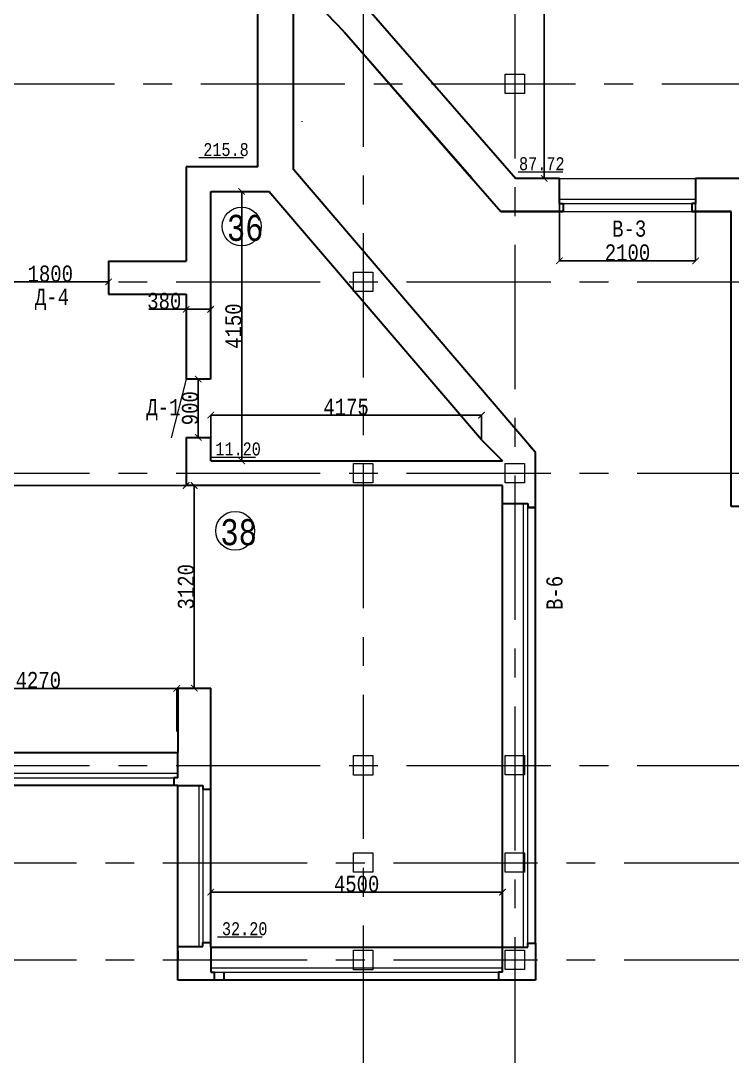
# Model space of a CAD drawing. Header units: millimetres. Extents: x -689206 to 4969298, y -1019800 to 703299.
# Drawn here: x 79162 to 90138, y -239160 to -223200 of the extents above; entities that cross this region are included whole.
import ezdxf

# ---------------------------------------------------------------- set-up
doc = ezdxf.new("R2010")
doc.units = ezdxf.units.MM
doc.linetypes.add('JIS_02_4.0', pattern=[5.5, 4, -1.5])
doc.linetypes.add('осеваяX2', pattern=[101.6, 63.5, -12.7, 12.7, -12.7])
for name, color, linetype, lineweight in [('несущие', 7, 'Continuous', 30), ('ОКНА', 250, 'Continuous', 20), ('ПЕРЕГОРОДКИ', 252, 'Continuous', 9), ('РАЗМЕРЫ', 7, 'Continuous', 9), ('сваи', 7, 'JIS_02_4.0', 30), ('стены', 7, 'Continuous', 20)]:
    doc.layers.add(name, color=color, linetype=linetype, lineweight=lineweight)
doc.layers.add('четотам', color=7, linetype='Continuous')
doc.styles.add('Аннотативный', font='isocteur.ttf', dxfattribs={"width": 0.7, "height": 250})
doc.dimstyles.new('Аннотативный', dxfattribs={"dimscale": 0, "dimtxt": 250, "dimasz": 100, "dimexe": 1.25, "dimexo": 0.625, "dimtad": 1, "dimdec": 0, "dimtxsty": 'Аннотативный', "dimblk": 'ARCHTICK', "dimcen": 2.5, "dimadec": 0, "dimazin": 0, "dimtfac": 1, "dimtdec": 0, "dimtmove": 0, "dimatfit": 3, "dimfxl": 1, "dimarcsym": 0})

# ---------------------------------------------------------------- blocks, each defined once
blk = doc.blocks.new('_ArchTick')
at = {"color": 0, "linetype": 'ByBlock', "const_width": 0.15}
blk.add_lwpolyline([(-0.5, -0.5), (0.5, 0.5)], dxfattribs=at)
blk = doc.blocks.new('*D2260')
at = {"layer": 'Defpoints', "color": 0, "lineweight": 15, "transparency": 16777216}
for p in [(82093, -236631), (86593, -236631), (86593, -236632)]:
    blk.add_point(p, dxfattribs=at)
at = {"layer": 'стены', "color": 0, "lineweight": -2, "transparency": 16777216}
for p, q in [((82093, -236630), (82093, -236630)), ((82093, -236631), (86593, -236631)), ((86593, -236631), (86593, -236630))]:
    blk.add_line(p, q, dxfattribs=at)
at = {"layer": 'стены', "color": 0, "lineweight": -2, "transparency": 16777216, "xscale": 100, "yscale": 100, "zscale": 100, "rotation": 180}
blk.add_blockref('_ArchTick', (82093, -236631), dxfattribs=at)
at = {"layer": 'стены', "color": 0, "lineweight": -2, "transparency": 16777216, "xscale": 100, "yscale": 100, "zscale": 100}
blk.add_blockref('_ArchTick', (86593, -236631), dxfattribs=at)
at = {"layer": 'стены', "color": 0, "lineweight": 5, "transparency": 16777216, "insert": (84343, -236505), "char_height": 250, "attachment_point": 5, "style": 'Аннотативный'}
blk.add_mtext('4500', dxfattribs=at)
blk = doc.blocks.new('*D2212')
at = {"layer": 'Defpoints', "color": 0, "lineweight": 15, "transparency": 16777216}
for p in [(81569, -233490), (77297, -234157), (81569, -234157)]:
    blk.add_point(p, dxfattribs=at)
at = {"layer": 'стены', "color": 0, "lineweight": -2, "transparency": 16777216}
for p, q in [((77297, -234157), (77297, -233489)), ((77297, -233490), (81569, -233490)), ((81569, -234157), (81569, -233489))]:
    blk.add_line(p, q, dxfattribs=at)
at = {"layer": 'стены', "color": 0, "lineweight": -2, "transparency": 16777216, "xscale": 100, "yscale": 100, "zscale": 100, "rotation": 180}
blk.add_blockref('_ArchTick', (77297, -233490), dxfattribs=at)
at = {"layer": 'стены', "color": 0, "lineweight": -2, "transparency": 16777216, "xscale": 100, "yscale": 100, "zscale": 100}
blk.add_blockref('_ArchTick', (81569, -233490), dxfattribs=at)
at = {"layer": 'стены', "color": 0, "lineweight": 5, "transparency": 16777216, "insert": (79433, -233364), "char_height": 250, "attachment_point": 5, "style": 'Аннотативный'}
blk.add_mtext('4270', dxfattribs=at)
blk = doc.blocks.new('*D2214')
at = {"layer": 'Defpoints', "color": 0, "lineweight": 15, "transparency": 16777216}
for p in [(86268, -229280), (82093, -229660), (86268, -229660)]:
    blk.add_point(p, dxfattribs=at)
at = {"layer": 'стены', "color": 0, "lineweight": -2, "transparency": 16777216}
for p, q in [((82093, -229659), (82093, -229279)), ((82093, -229280), (86268, -229280)), ((86268, -229659), (86268, -229279))]:
    blk.add_line(p, q, dxfattribs=at)
at = {"layer": 'стены', "color": 0, "lineweight": -2, "transparency": 16777216, "xscale": 100, "yscale": 100, "zscale": 100, "rotation": 180}
blk.add_blockref('_ArchTick', (82093, -229280), dxfattribs=at)
at = {"layer": 'стены', "color": 0, "lineweight": -2, "transparency": 16777216, "xscale": 100, "yscale": 100, "zscale": 100}
blk.add_blockref('_ArchTick', (86268, -229280), dxfattribs=at)
at = {"layer": 'стены', "color": 0, "lineweight": 5, "transparency": 16777216, "insert": (84180, -229154), "char_height": 250, "attachment_point": 5, "style": 'Аннотативный'}
blk.add_mtext('4175', dxfattribs=at)
blk = doc.blocks.new('*D2319')
at = {"layer": 'Defpoints', "color": 0, "linetype": 'ByBlock', "lineweight": 15, "transparency": 16777216}
for p in [(87471, -225629), (89571, -225629), (89571, -226900)]:
    blk.add_point(p, dxfattribs=at)
at = {"layer": 'РАЗМЕРЫ', "color": 0, "linetype": 'ByBlock', "lineweight": -2, "transparency": 16777216}
for p, q in [((87471, -225630), (87471, -226901)), ((89571, -225630), (89571, -226901)), ((87471, -226900), (89571, -226900))]:
    blk.add_line(p, q, dxfattribs=at)
at = {"layer": 'РАЗМЕРЫ', "color": 0, "linetype": 'ByBlock', "lineweight": -2, "transparency": 16777216, "xscale": 100, "yscale": 100, "zscale": 100, "rotation": 180}
blk.add_blockref('_ArchTick', (87471, -226900), dxfattribs=at)
at = {"layer": 'РАЗМЕРЫ', "color": 0, "linetype": 'ByBlock', "lineweight": -2, "transparency": 16777216, "xscale": 100, "yscale": 100, "zscale": 100}
blk.add_blockref('_ArchTick', (89571, -226900), dxfattribs=at)
at = {"layer": 'РАЗМЕРЫ', "color": 0, "linetype": 'ByBlock', "lineweight": 5, "transparency": 16777216, "insert": (88521, -226774), "char_height": 250, "attachment_point": 5, "style": 'Аннотативный'}
blk.add_mtext('2100', dxfattribs=at)
blk = doc.blocks.new('*D2321')
at = {"layer": 'Defpoints', "color": 0, "linetype": 'ByBlock', "lineweight": 15, "transparency": 16777216}
for p in [(87236, -210874), (87236, -225629), (87236, -225629)]:
    blk.add_point(p, dxfattribs=at)
at = {"layer": 'РАЗМЕРЫ', "color": 0, "linetype": 'ByBlock', "lineweight": -2, "transparency": 16777216}
for p, q in [((87236, -210874), (87236, -225629)), ((87237, -210874), (87237, -210874)), ((87237, -225629), (87237, -225629))]:
    blk.add_line(p, q, dxfattribs=at)
at = {"layer": 'РАЗМЕРЫ', "color": 0, "linetype": 'ByBlock', "lineweight": -2, "transparency": 16777216, "xscale": 100, "yscale": 100, "zscale": 100}
for p, rotation in [((87236, -210874), 90), ((87236, -225629), 270)]:
    blk.add_blockref('_ArchTick', p, dxfattribs=dict(at, rotation=rotation))
at = {"layer": 'РАЗМЕРЫ', "color": 0, "linetype": 'ByBlock', "lineweight": 5, "transparency": 16777216, "insert": (87111, -218252), "char_height": 250, "attachment_point": 5, "rotation": 90, "style": 'Аннотативный'}
blk.add_mtext('14760', dxfattribs=at)
blk = doc.blocks.new('*D2322')
at = {"layer": 'Defpoints', "color": 0, "linetype": 'ByBlock', "lineweight": 15, "transparency": 16777216}
for p in [(82093, -225830), (82570, -225830), (82093, -229984)]:
    blk.add_point(p, dxfattribs=at)
at = {"layer": 'РАЗМЕРЫ', "color": 0, "linetype": 'ByBlock', "lineweight": -2, "transparency": 16777216}
for p, q in [((82093, -225830), (82571, -225830)), ((82570, -229984), (82570, -225830)), ((82093, -229984), (82571, -229984))]:
    blk.add_line(p, q, dxfattribs=at)
at = {"layer": 'РАЗМЕРЫ', "color": 0, "linetype": 'ByBlock', "lineweight": -2, "transparency": 16777216, "xscale": 100, "yscale": 100, "zscale": 100}
for p, rotation in [((82570, -225830), 90), ((82570, -229984), 270)]:
    blk.add_blockref('_ArchTick', p, dxfattribs=dict(at, rotation=rotation))
at = {"layer": 'РАЗМЕРЫ', "color": 0, "linetype": 'ByBlock', "lineweight": 5, "transparency": 16777216, "insert": (82445, -227907), "char_height": 250, "attachment_point": 5, "rotation": 90, "style": 'Аннотативный'}
blk.add_mtext('4150', dxfattribs=at)
blk = doc.blocks.new('*D2395')
at = {"layer": 'Defpoints', "color": 0, "linetype": 'ByBlock', "lineweight": 15, "transparency": 16777216}
for p in [(81713, -227647), (81713, -227647), (82093, -227647)]:
    blk.add_point(p, dxfattribs=at)
at = {"layer": 'РАЗМЕРЫ', "color": 0, "linetype": 'ByBlock', "lineweight": -2, "transparency": 16777216}
for p, q in [((81713, -227647), (81139, -227647)), ((81713, -227646), (81713, -227645)), ((82093, -227647), (81713, -227647)), ((82093, -227646), (82093, -227645))]:
    blk.add_line(p, q, dxfattribs=at)
at = {"layer": 'РАЗМЕРЫ', "color": 0, "linetype": 'ByBlock', "lineweight": -2, "transparency": 16777216, "xscale": 100, "yscale": 100, "zscale": 100, "rotation": 180}
blk.add_blockref('_ArchTick', (81713, -227647), dxfattribs=at)
at = {"layer": 'РАЗМЕРЫ', "color": 0, "linetype": 'ByBlock', "lineweight": -2, "transparency": 16777216, "xscale": 100, "yscale": 100, "zscale": 100}
blk.add_blockref('_ArchTick', (82093, -227647), dxfattribs=at)
at = {"layer": 'РАЗМЕРЫ', "color": 0, "linetype": 'ByBlock', "lineweight": 5, "transparency": 16777216, "insert": (81376, -227521), "char_height": 250, "attachment_point": 5, "style": 'Аннотативный'}
blk.add_mtext('380', dxfattribs=at)
blk = doc.blocks.new('*D2360')
at = {"layer": 'Defpoints', "color": 0, "linetype": 'ByBlock', "lineweight": 15, "transparency": 16777216}
for p in [(78718, -227226), (78718, -227226), (80518, -227226)]:
    blk.add_point(p, dxfattribs=at)
at = {"layer": 'РАЗМЕРЫ', "color": 0, "linetype": 'ByBlock', "lineweight": -2, "transparency": 16777216}
for p, q in [((78718, -227225), (78718, -227225)), ((80518, -227226), (78718, -227226)), ((80518, -227225), (80518, -227225))]:
    blk.add_line(p, q, dxfattribs=at)
at = {"layer": 'РАЗМЕРЫ', "color": 0, "linetype": 'ByBlock', "lineweight": -2, "transparency": 16777216, "xscale": 100, "yscale": 100, "zscale": 100}
for p, rotation in [((78718, -227226), 179.9999999999982), ((80518, -227226), 359.9999999999982)]:
    blk.add_blockref('_ArchTick', p, dxfattribs=dict(at, rotation=rotation))
at = {"layer": 'РАЗМЕРЫ', "color": 0, "linetype": 'ByBlock', "lineweight": 5, "transparency": 16777216, "insert": (79618, -227100), "char_height": 250, "attachment_point": 5, "style": 'Аннотативный'}
blk.add_mtext('1800', dxfattribs=at)
blk = doc.blocks.new('*D2361')
at = {"layer": 'Defpoints', "color": 0, "linetype": 'ByBlock', "lineweight": 15, "transparency": 16777216}
for p in [(81838, -230364), (81838, -230364), (81838, -233484)]:
    blk.add_point(p, dxfattribs=at)
at = {"layer": 'РАЗМЕРЫ', "color": 0, "linetype": 'ByBlock', "lineweight": -2, "transparency": 16777216}
for p, q in [((81838, -230364), (81839, -230364)), ((81838, -233484), (81838, -230364)), ((81838, -233484), (81839, -233484))]:
    blk.add_line(p, q, dxfattribs=at)
at = {"layer": 'РАЗМЕРЫ', "color": 0, "linetype": 'ByBlock', "lineweight": -2, "transparency": 16777216, "xscale": 100, "yscale": 100, "zscale": 100}
for p, rotation in [((81838, -230364), 90), ((81838, -233484), 270)]:
    blk.add_blockref('_ArchTick', p, dxfattribs=dict(at, rotation=rotation))
at = {"layer": 'РАЗМЕРЫ', "color": 0, "linetype": 'ByBlock', "lineweight": 5, "transparency": 16777216, "insert": (81712, -231924), "char_height": 250, "attachment_point": 5, "rotation": 90, "style": 'Аннотативный'}
blk.add_mtext('3120', dxfattribs=at)
blk = doc.blocks.new('*D2402')
at = {"layer": 'Defpoints', "color": 0, "lineweight": 15, "ltscale": 150, "transparency": 16777216}
for p in [(81901, -228722), (81901, -228722), (81901, -229622)]:
    blk.add_point(p, dxfattribs=at)
at = {"layer": 'РАЗМЕРЫ', "color": 0, "lineweight": -2, "ltscale": 150, "transparency": 16777216}
for p, q in [((81901, -229622), (81901, -228722)), ((81902, -228722), (81902, -228722)), ((81900, -229622), (81900, -229622))]:
    blk.add_line(p, q, dxfattribs=at)
at = {"layer": 'РАЗМЕРЫ', "color": 0, "lineweight": -2, "ltscale": 150, "transparency": 16777216, "xscale": 100, "yscale": 100, "zscale": 100}
for p, rotation in [((81901, -228722), 90), ((81901, -229622), 270)]:
    blk.add_blockref('_ArchTick', p, dxfattribs=dict(at, rotation=rotation))
at = {"layer": 'РАЗМЕРЫ', "color": 0, "lineweight": 5, "ltscale": 150, "transparency": 16777216, "insert": (81775, -229172), "char_height": 250, "attachment_point": 5, "rotation": 90, "style": 'Аннотативный'}
blk.add_mtext('900', dxfattribs=at)
blk = doc.blocks.new('*D2417')
at = {"layer": 'Defpoints', "color": 0, "lineweight": 15, "ltscale": 15000, "transparency": 16777216}
for p in [(65413, -230364), (81713, -230364), (81713, -230364)]:
    blk.add_point(p, dxfattribs=at)
at = {"layer": 'сваи', "color": 0, "lineweight": -2, "ltscale": 15000, "transparency": 16777216}
for p, q in [((65413, -230364), (81713, -230364)), ((65413, -230365), (65413, -230365)), ((81713, -230363), (81713, -230363))]:
    blk.add_line(p, q, dxfattribs=at)
at = {"layer": 'сваи', "color": 0, "lineweight": -2, "ltscale": 15000, "transparency": 16777216, "xscale": 100, "yscale": 100, "zscale": 100, "rotation": 180}
blk.add_blockref('_ArchTick', (65413, -230364), dxfattribs=at)
at = {"layer": 'сваи', "color": 0, "lineweight": -2, "ltscale": 15000, "transparency": 16777216, "xscale": 100, "yscale": 100, "zscale": 100}
blk.add_blockref('_ArchTick', (81713, -230364), dxfattribs=at)
at = {"layer": 'сваи', "color": 0, "lineweight": 5, "ltscale": 15000, "transparency": 16777216, "insert": (73563, -230238), "char_height": 250, "attachment_point": 5, "style": 'Аннотативный'}
blk.add_mtext('16300', dxfattribs=at)

msp = doc.modelspace()

# ---------------------------------------------------------------- linework, layer by layer
at = {"layer": 'несущие', "color": 0}
for p, q in [((82818.3, -225450), (81712.8, -225450)), ((82092.8, -225450), (81712.8, -225450)), ((81712.8, -225450), (81712.8, -226906.1)), ((81712.8, -227416.1), (81712.8, -228721.8)), ((81712.8, -229621.8), (81712.8, -230364.1)), ((86267.9, -229660.1), (86592.8, -229984.1)), ((82092.8, -229984.1), (86592.8, -229984.1)), ((86592.8, -230364.1), (81712.8, -230364.1)), ((81582.8, -233484.1), (81582.8, -234476.5)), ((77297.3, -234476.5), (80788.4, -234476.5)), ((80788.4, -234476.5), (81582.8, -234476.5)), ((80728.4, -234986.5), (77429.1, -234986.5)), ((81582.8, -234986.5), (80728.4, -234986.5)), ((81582.8, -234986.5), (81972.8, -234986.5)), ((81582.8, -237466.5), (81972.8, -237466.5)), ((86592.8, -237476.1), (86982.8, -237476.1))]:
    msp.add_line(p, q, dxfattribs=at)
at = {"layer": 'несущие', "lineweight": 30}
for p, q in [((90122.2, -230686.1), (90122.2, -230087.5)), ((81582.8, -237986.1), (81582.8, -237476.1)), ((82092.8, -237476.1), (82236.8, -237476.1)), ((82092.8, -237476.1), (86093.2, -237476.1)), ((86093.2, -237476.1), (86592.8, -237476.1)), ((87102.8, -237416.1), (87102.8, -237986.1)), ((81582.8, -237538.5), (81582.8, -237676.1)), ((87102.8, -237986.1), (81582.8, -237986.1))]:
    msp.add_line(p, q, dxfattribs=at)
at = {"layer": 'ОКНА'}
msp.add_line((87471.3, -226019.3), (87471.3, -225949.3), dxfattribs=at)
at = {"layer": 'ОКНА', "lineweight": 13}
for p, q in [((87471.3, -225949.3), (89571.3, -225949.3)), ((87531.3, -226019.3), (89511.3, -226019.3)), ((86912.8, -230643.1), (86912.8, -237476.1)), ((86982.8, -237416.1), (86982.8, -230703.1)), ((77429.1, -234796.5), (81582.8, -234796.5)), ((77429.1, -234866.5), (81522.8, -234866.5)), ((86912.8, -234844.4), (86912.8, -236014.4)), ((81907.1, -234986.5), (81907.1, -237466.5)), ((81972.8, -235046.5), (81972.8, -237406.5)), ((82092.8, -237796.1), (86592.8, -237796.1)), ((82236.8, -237796.1), (83706.8, -237796.1)), ((82152.8, -237866.1), (86532.8, -237866.1)), ((82296.8, -237866.1), (83646.8, -237866.1))]:
    msp.add_line(p, q, dxfattribs=at)
at = {"layer": 'ОКНА', "color": 0, "lineweight": 15}
msp.add_line((84623.2, -237476.1), (86093.2, -237476.1), dxfattribs=at)
at = {"layer": 'ОКНА', "color": 0}
msp.add_line((86592.8, -237476.1), (86782.8, -237476.1), dxfattribs=at)
at = {"layer": 'ОКНА', "color": 18, "lineweight": 30, "true_color": 0x000000}
for p, q in [((82092.8, -237866.1), (82152.8, -237866.1)), ((82152.8, -237986.1), (82152.8, -237866.1)), ((86592.8, -237866.1), (86532.8, -237866.1)), ((86532.8, -237866.1), (86532.8, -237986.1))]:
    msp.add_line(p, q, dxfattribs=at)
at = {"layer": 'ОКНА', "color": 7, "lineweight": 30, "true_color": 0xffffff}
msp.add_line((82296.8, -237866.1), (82296.8, -237986.1), dxfattribs=at)
at = {"layer": 'ПЕРЕГОРОДКИ', "linetype": 'ByBlock', "lineweight": 9, "ltscale": 35}
msp.add_line((81712.8, -228721.8), (81480, -229628.7), dxfattribs=at)
at = {"layer": 'РАЗМЕРЫ', "linetype": 'ByBlock', "lineweight": 30}
for p, q in [((83370.1, -225493), (83370.9, -222558.8)), ((84149.7, -223368.8), (83370.9, -222558.8)), ((80517.8, -226906.1), (80517.8, -227416.1))]:
    msp.add_line(p, q, dxfattribs=at)
at = {"layer": 'РАЗМЕРЫ', "lineweight": 30}
for p, q in [((84531.5, -223030.7), (86799, -225629.3)), ((84149.7, -223368.8), (86567.2, -226139.3)), ((86916.2, -225629.3), (86799, -225629.3)), ((87471.3, -225629.3), (86916.2, -225629.3)), ((90252.2, -225629.3), (89571.3, -225629.3)), ((87531.3, -226139.3), (86567.2, -226139.3)), ((87471.3, -226019.3), (87531.3, -226019.3)), ((87531.3, -226019.3), (87531.3, -226139.3)), ((89571.3, -226019.3), (89511.3, -226019.3)), ((89511.3, -226019.3), (89511.3, -226139.3)), ((90122.2, -226139.3), (89511.3, -226139.3)), ((86982.8, -230643.1), (86982.8, -230703.1)), ((86982.8, -230703.1), (87102.8, -230703.1)), ((87102.8, -230703.1), (86982.8, -230703.1)), ((81582.8, -234866.5), (81522.8, -234866.5)), ((81522.8, -234866.5), (81522.8, -234986.5)), ((81972.8, -234986.5), (81972.8, -235046.5)), ((82092.8, -235046.5), (81972.8, -235046.5)), ((81972.8, -237466.5), (81972.8, -237406.5)), ((81972.8, -237406.5), (82092.8, -237406.5)), ((86982.8, -237476.1), (86982.8, -237416.1)), ((86982.8, -237416.1), (87102.8, -237416.1))]:
    msp.add_line(p, q, dxfattribs=at)
at = {"layer": 'РАЗМЕРЫ'}
for p, q in [((81909.3, -225309.8), (82598.5, -225309.8)), ((86836.5, -225528.1), (87525.7, -225528.1)), ((87471.3, -225629.3), (89571.3, -225629.3)), ((87531.3, -226139.3), (89511.3, -226139.3)), ((82095.6, -229923.9), (82784.9, -229923.9)), ((82197.5, -237318.1), (82886.7, -237318.1))]:
    msp.add_line(p, q, dxfattribs=at)
at = {"layer": 'РАЗМЕРЫ', "lineweight": 30, "ltscale": 150}
for p, q in [((82089.5, -228721.8), (81712.8, -228721.8)), ((81712.8, -229621.8), (82089.5, -229621.8)), ((82089.5, -229621.8), (82089.5, -229984.1))]:
    msp.add_line(p, q, dxfattribs=at)
at = {"layer": 'РАЗМЕРЫ', "lineweight": 30, "ltscale": 35}
for p, q in [((86592.8, -237476.1), (86592.8, -230643.1)), ((87102.8, -237416.1), (87102.8, -230703.1))]:
    msp.add_line(p, q, dxfattribs=at)
at = {"layer": 'стены', "linetype": 'осеваяX2', "lineweight": 5, "ltscale": 35}
for p, q in [((84442.7, -198028.6), (84442.7, -241531.8)), ((86782.8, -198206.7), (86782.8, -243631.8)), ((46380, -224174.1), (108442.7, -224174.1)), ((42442.7, -227226.1), (108442.7, -227226.1)), ((42442.7, -230174.1), (108442.7, -230174.1)), ((42442.7, -234676.1), (108442.7, -234676.1)), ((42240.4, -236176.1), (108442.7, -236176.1)), ((42240.4, -237676.1), (108442.7, -237676.1))]:
    msp.add_line(p, q, dxfattribs=at)
at = {"layer": 'стены', "lineweight": 30}
for p, q in [((82818.3, -225450), (82818.3, -219310.6)), ((84149.7, -223368.8), (86112.5, -225618.2)), ((84149.7, -223368.8), (86122.2, -225629.3)), ((83498.1, -224750.1), (83497.6, -224751.1)), ((87102.8, -229856.6), (83370.1, -225493)), ((87471.3, -226019.3), (87471.3, -225629.3)), ((82092.8, -228721.8), (82092.8, -225830)), ((82092.8, -225830), (82987.6, -225830)), ((86267.9, -229660.1), (82987.6, -225830)), ((86567.2, -226139.3), (87531.3, -226139.3)), ((89511.3, -226139.3), (90122.2, -226139.3)), ((90122.2, -227892.1), (90122.2, -226139.3)), ((80517.8, -226906.1), (81712.8, -226906.1)), ((80517.8, -227416.1), (81712.8, -227416.1)), ((84625.8, -227745.1), (84627.7, -227745.1)), ((84730.3, -227865.1), (84730.5, -227865.1)), ((90122.2, -230088.7), (90122.2, -227892.1)), ((87102.8, -229854.6), (87006.6, -229744.1)), ((87102.8, -230703.1), (87102.8, -229856.6)), ((86592.8, -230643.1), (86592.8, -230364.1)), ((93498.4, -230686.1), (90122.2, -230686.1)), ((81582.8, -233484.1), (82092.8, -233484.1)), ((82092.8, -237476.1), (82092.8, -233484.1)), ((81582.8, -234866.5), (81582.8, -234476.5)), ((81582.8, -237538.5), (81582.8, -234986.5))]:
    msp.add_line(p, q, dxfattribs=at)
at = {"layer": 'стены', "color": 18, "lineweight": 30, "true_color": 0x000000}
for p, q in [((89571.3, -225629.3), (89571.3, -226019.3)), ((86592.8, -230643.1), (86982.8, -230643.1)), ((82092.8, -237476.1), (82092.8, -237866.1)), ((86592.8, -237866.1), (86592.8, -237476.1))]:
    msp.add_line(p, q, dxfattribs=at)
at = {"layer": 'стены'}
msp.add_line((87102.8, -230703.1), (87102.8, -229856.6), dxfattribs=at)
at = {"layer": 'стены', "lineweight": 20}
for points in [[(86632.8, -224024.1), (86932.8, -224024.1), (86932.8, -224324.1), (86632.8, -224324.1)], [(84292.7, -227075.1), (84592.7, -227075.1), (84592.7, -227375.1), (84292.7, -227375.1)], [(84292.7, -230024.1), (84592.7, -230024.1), (84592.7, -230324.1), (84292.7, -230324.1)], [(86632.8, -230022.1), (86932.8, -230022.1), (86932.8, -230322.1), (86632.8, -230322.1)], [(84292.7, -234526.1), (84592.7, -234526.1), (84592.7, -234826.1), (84292.7, -234826.1)], [(86632.8, -234524.1), (86932.8, -234524.1), (86932.8, -234824.1), (86632.8, -234824.1)], [(84292.7, -236024.1), (84592.7, -236024.1), (84592.7, -236324.1), (84292.7, -236324.1)], [(86632.8, -236024.1), (86932.8, -236024.1), (86932.8, -236324.1), (86632.8, -236324.1)], [(84292.7, -237526.1), (84592.7, -237526.1), (84592.7, -237826.1), (84292.7, -237826.1)], [(86632.8, -237524.1), (86932.8, -237524.1), (86932.8, -237824.1), (86632.8, -237824.1)]]:
    msp.add_lwpolyline(points, close=True, dxfattribs=at)
at = {"layer": 'четотам', "lineweight": 13}
for centre in [(82570.2, -226371.8), (82470, -231061.8)]:
    msp.add_circle(centre, 300, dxfattribs=at)

# ---------------------------------------------------------------- texts
at = {"layer": 'РАЗМЕРЫ', "char_height": 200, "width": 656.117, "attachment_point": 1, "style": 'Аннотативный'}
for s, insert in [('215.8', (81977.5, -225085.8)), ('87.72', (86848.2, -225304)), ('11.20', (82163.9, -229699.8)), ('32.20', (82265.7, -237094))]:
    msp.add_mtext(s, dxfattribs=dict(at, insert=insert))
at = {"layer": 'РАЗМЕРЫ', "lineweight": 13, "ltscale": 150, "char_height": 401.1, "width": 1460, "attachment_point": 1, "style": 'Аннотативный'}
for s, insert in [('36', (82342.2, -226191.9)), ('38', (82242, -230881.9))]:
    msp.add_mtext(s, dxfattribs=dict(at, insert=insert))
at = {"layer": 'РАЗМЕРЫ', "lineweight": 20, "ltscale": 150, "char_height": 250, "width": 922.913, "attachment_point": 1, "style": 'Аннотативный'}
for s, insert, rotation in [('В-3', (88283.7, -226280), 0.25592), ('В-6', (87270, -232281.8), 90)]:
    msp.add_mtext(s, dxfattribs=dict(at, insert=insert, rotation=rotation))
for s, insert in [('Д-4', (79380, -227331.2)), ('Д-1', (81100, -229031.2))]:
    msp.add_mtext(s, dxfattribs=dict(at, insert=insert))

# ---------------------------------------------------------------- dimensions: what is measured, and where the dimension line sits
at = {"layer": 'РАЗМЕРЫ', "color": 18, "linetype": 'ByBlock', "lineweight": 5, "true_color": 0x000000}
for base, p1, p2, text, picture, middle in [((87236.1, -225629.3), (87236.1, -210874.1), (87236.1, -225629.3), '14760', '*D2321', (87110.5, -218251.7)), ((82570.2, -225830), (82092.8, -229984.1), (82092.8, -225830), '4150', '*D2322', (82444.5, -227907.1))]:
    dim = msp.add_linear_dim(base=base, p1=p1, p2=p2, angle=90, text=text, dimstyle='Аннотативный', dxfattribs=at)
    dim.commit()
    dim.dimension.update_dxf_attribs({"geometry": picture, "text_midpoint": middle})
for base, p1, p2, picture, middle in [((89571.3, -226900), (87471.3, -225629.3), (89571.3, -225629.3), '*D2319', (88521.3, -226774.3)), ((81712.8, -227646.6), (82092.8, -227646.6), (81712.8, -227646.6), '*D2395', (81375.9, -227521))]:
    dim = msp.add_linear_dim(base=base, p1=p1, p2=p2, dimstyle='Аннотативный', dxfattribs=at)
    dim.commit()
    dim.dimension.update_dxf_attribs({"geometry": picture, "text_midpoint": middle})
at = {"layer": 'РАЗМЕРЫ', "linetype": 'ByBlock', "lineweight": 5}
dim = msp.add_aligned_dim(p1=(80517.8, -227226.1), p2=(78717.7, -227226.1), distance=0, dimstyle='Аннотативный', dxfattribs=at)
dim.commit()
dim.dimension.update_dxf_attribs({"geometry": '*D2360', "text_midpoint": (79617.7, -227100.5)})
at = {"layer": 'РАЗМЕРЫ', "lineweight": 5, "ltscale": 150}
dim = msp.add_linear_dim(base=(81901.1, -228721.8), p1=(81901.1, -229621.8), p2=(81901.1, -228721.8), angle=90, dimstyle='Аннотативный', dxfattribs=at)
dim.commit()
dim.dimension.update_dxf_attribs({"geometry": '*D2402', "text_midpoint": (81775.5, -229171.8)})
at = {"layer": 'РАЗМЕРЫ', "linetype": 'ByBlock', "lineweight": 5}
dim = msp.add_linear_dim(base=(81837.8, -230364.1), p1=(81837.8, -233484.1), p2=(81837.8, -230364.1), angle=90, dimstyle='Аннотативный', dxfattribs=at)
dim.commit()
dim.dimension.update_dxf_attribs({"geometry": '*D2361', "text_midpoint": (81712.1, -231924.1)})
at = {"layer": 'сваи', "lineweight": 5, "ltscale": 15000}
dim = msp.add_linear_dim(base=(81712.8, -230364.1), p1=(65413.5, -230364), p2=(81712.8, -230364.1), text='16300', dimstyle='Аннотативный', dxfattribs=at)
dim.commit()
dim.dimension.update_dxf_attribs({"geometry": '*D2417', "text_midpoint": (73563.1, -230238.5)})
at = {"layer": 'стены', "lineweight": 5}
for base, p1, p2, picture, middle in [((86267.9, -229279.8), (82092.8, -229660.1), (86267.9, -229660.1), '*D2214', (84180.3, -229154.1)), ((86592.8, -236630.8), (82092.8, -236630.8), (86592.8, -236632.1), '*D2260', (84342.8, -236505.2))]:
    dim = msp.add_linear_dim(base=base, p1=p1, p2=p2, dimstyle='Аннотативный', dxfattribs=at)
    dim.commit()
    dim.dimension.update_dxf_attribs({"geometry": picture, "text_midpoint": middle})
dim = msp.add_linear_dim(base=(81569.3, -233490.1), p1=(77297.3, -234157.5), p2=(81569.3, -234157.5), text='4270', dimstyle='Аннотативный', dxfattribs=at)
dim.commit()
dim.dimension.update_dxf_attribs({"geometry": '*D2212', "text_midpoint": (79433.3, -233364.5)})

doc.saveas('drawing.dxf')
